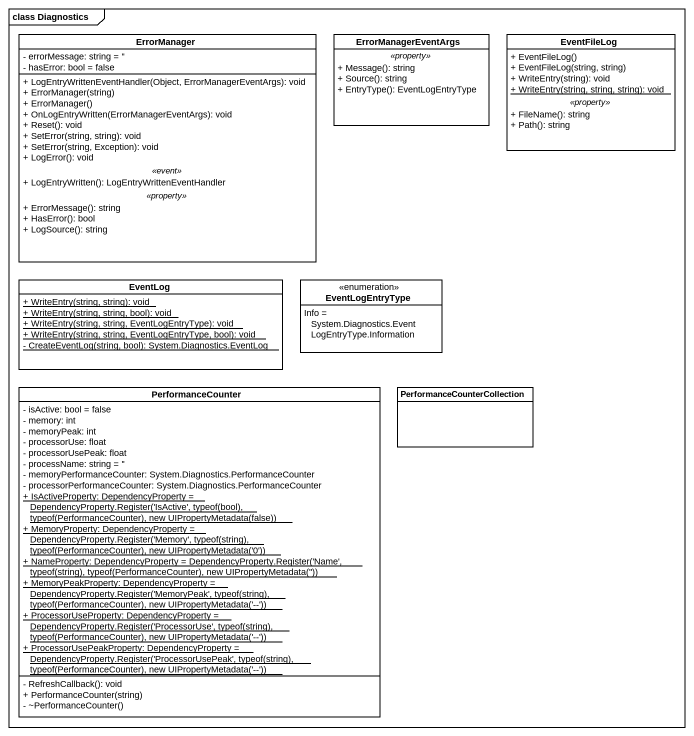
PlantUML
@startuml
mainframe class Diagnostics
hide circle
hide empty members
skinparam classAttributeIconSize 0
class ErrorManager {
  - errorMessage: string = ''
  - hasError: bool = false
  --
  + LogEntryWrittenEventHandler(Object, ErrorManagerEventArgs): void
  + ErrorManager(string)
  + ErrorManager()
  + OnLogEntryWritten(ErrorManagerEventArgs): void
  + Reset(): void
  + SetError(string, string): void
  + SetError(string, Exception): void
  + LogError(): void
  .. <<event>> ..
  + LogEntryWritten(): LogEntryWrittenEventHandler
  .. <<property>> ..
  + ErrorMessage(): string
  + HasError(): bool
  + LogSource(): string
}
class ErrorManagerEventArgs {
  .. <<property>> ..
  + Message(): string
  + Source(): string
  + EntryType(): EventLogEntryType
}
class EventFileLog {
  + EventFileLog()
  + EventFileLog(string, string)
  + WriteEntry(string): void
  {static} + WriteEntry(string, string, string): void
  .. <<property>> ..
  + FileName(): string
  + Path(): string
}
class EventLog {
  {static} + WriteEntry(string, string): void
  {static} + WriteEntry(string, string, bool): void
  {static} + WriteEntry(string, string, EventLogEntryType): void
  {static} + WriteEntry(string, string, EventLogEntryType, bool): void
  {static} - CreateEventLog(string, bool): System.Diagnostics.EventLog
}
enum EventLogEntryType {
  Info = System.Diagnostics.EventLogEntryType.Information
}
class PerformanceCounter {
  - isActive: bool = false
  - memory: int
  - memoryPeak: int
  - processorUse: float
  - processorUsePeak: float
  - processName: string = ''
  - memoryPerformanceCounter: System.Diagnostics.PerformanceCounter
  - processorPerformanceCounter: System.Diagnostics.PerformanceCounter
  {static} {field} + IsActiveProperty: DependencyProperty = DependencyProperty.Register('IsActive', typeof(bool), typeof(PerformanceCounter), new UIPropertyMetadata(false))
  {static} {field} + MemoryProperty: DependencyProperty = DependencyProperty.Register('Memory', typeof(string), typeof(PerformanceCounter), new UIPropertyMetadata('0'))
  {static} {field} + NameProperty: DependencyProperty = DependencyProperty.Register('Name', typeof(string), typeof(PerformanceCounter), new UIPropertyMetadata(''))
  {static} {field} + MemoryPeakProperty: DependencyProperty = DependencyProperty.Register('MemoryPeak', typeof(string), typeof(PerformanceCounter), new UIPropertyMetadata('--'))
  {static} {field} + ProcessorUseProperty: DependencyProperty = DependencyProperty.Register('ProcessorUse', typeof(string), typeof(PerformanceCounter), new UIPropertyMetadata('--'))
  {static} {field} + ProcessorUsePeakProperty: DependencyProperty = DependencyProperty.Register('ProcessorUsePeak', typeof(string), typeof(PerformanceCounter), new UIPropertyMetadata('--'))
  - RefreshCallback(): void
  + PerformanceCounter(string)
  - ~PerformanceCounter()
}
class PerformanceCounterCollection
@enduml
